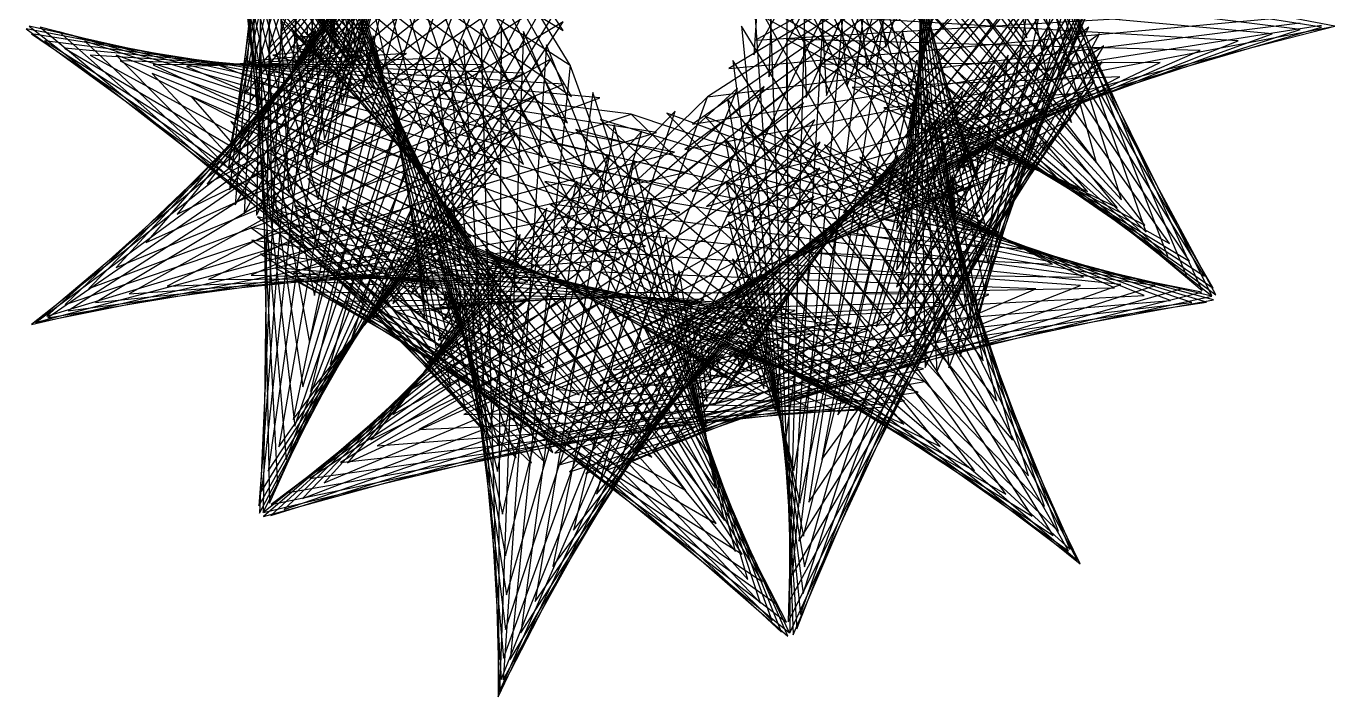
# Model space of a CAD drawing. Header units: metres. Extents: x -57 to 63, y 149 to 271.
# Drawn here: x -57.2 to 62.6, y 148.6 to 210 of the extents above; entities that cross this region are included whole.
import ezdxf

# ---------------------------------------------------------------- set-up
doc = ezdxf.new("R2010")
doc.units = ezdxf.units.M

msp = doc.modelspace()

# ---------------------------------------------------------------- linework, layer by layer
for points in [[(13.3305, 265.1818), (9.3731, 207.368)], [(12.9803, 265.7541), (10.7633, 205.3561)], [(12.6913, 265.5445), (12.3838, 204.0447)], [(12.5382, 264.538), (14.1706, 203.4757)], [(12.5886, 262.7597), (16.0499, 203.6514)], [(12.8966, 260.2732), (17.9439, 204.5339)], [(10.7633, 205.3561), (39.0148, 258.9421)], [(12.3838, 204.0447), (39.2799, 259.2554)], [(14.1706, 203.4757), (39.0334, 258.9272)], [(9.3731, 207.368), (38.196, 258.0472)], [(16.0499, 203.6514), (38.3432, 257.9299)], [(13.4985, 257.1768), (19.7768, 206.0467)], [(17.9439, 204.5339), (37.2972, 256.2703)], [(-7.6825, 201.146), (-35.8856, 254.6008)], [(-35.8856, 254.6008), (-33.2257, 194.6916)], [(-8.5735, 199.2613), (-35.5343, 254.5374)], [(-35.5343, 254.5374), (-34.7746, 193.3147)], [(-34.9597, 253.6969), (-36.151, 192.6968)], [(-7.3029, 203.5619), (-35.9528, 253.9332)], [(-35.9528, 253.9332), (-31.5808, 196.8049)], [(-9.9365, 197.9734), (-34.9597, 253.6969)], [(14.409, 253.5974), (21.4808, 208.0788)], [(19.7768, 206.0467), (35.9973, 253.9912)], [(-34.2335, 252.0728), (-37.285, 192.8197)], [(-7.4442, 206.4166), (-35.6912, 252.617)], [(-35.6912, 252.617), (-29.9171, 199.5931)], [(-11.7059, 197.3163), (-34.2335, 252.0728)], [(-8.0843, 209.5976), (-35.0761, 250.7663)], [(-35.0761, 250.7663), (-28.3063, 202.9576)], [(21.4808, 208.0788), (34.5523, 251.1695)], [(-33.4321, 249.699), (-38.1189, 193.6267)], [(-13.7952, 197.2896), (-33.4321, 249.699)], [(-33.2257, 194.6916), (-9.8147, 249.8623)], [(-31.5808, 196.8049), (-10.9656, 250.0112)], [(-29.9171, 199.5931), (-12.3671, 249.5248)], [(-34.7746, 193.3147), (-9.0116, 249.0524)], [(-34.1063, 248.5193), (-26.8091, 206.769)], [(-28.3063, 202.9576), (-13.9125, 248.4643)], [(-36.151, 192.6968), (-8.6365, 247.591)], [(-26.8091, 206.769), (-15.4921, 246.9231)], [(-32.631, 246.6481), (-38.6125, 195.0257)], [(-16.103, 197.8573), (-32.631, 246.6481)], [(-37.285, 192.8197), (-8.7472, 245.5215)], [(-31.8982, 243.0281), (-38.7469, 196.8951)], [(-38.1189, 193.6267), (-9.374, 242.9178)], [(-18.5199, 198.9489), (-31.8982, 243.0281)], [(27.2398, 241.291), (22.7282, 184.4093)], [(26.1384, 241.6563), (23.2932, 181.7915)], [(25.0634, 241.275), (24.0914, 179.879)], [(50.457, 185.7989), (25.0634, 241.275)], [(49.098, 186.947), (26.1384, 241.6563)], [(47.3461, 188.7381), (27.2398, 241.291)], [(-38.6125, 195.0257), (-10.5165, 239.8788)], [(28.2916, 240.2448), (22.439, 187.6431)], [(51.3393, 185.291), (24.0914, 240.121)], [(24.0914, 240.121), (25.0634, 178.725)], [(45.3005, 191.1392), (28.2916, 240.2448)], [(-31.2898, 238.9764), (-38.5268, 199.091)], [(-20.9362, 200.4623), (-31.2898, 238.9764)], [(29.2237, 238.6187), (22.4475, 191.3734)], [(43.0696, 194.0829), (29.2237, 238.6187)], [(-56.761, 237.3347), (-8.5735, 199.2613)], [(51.6834, 185.3863), (23.2932, 238.2085)], [(23.2932, 238.2085), (26.1384, 178.3437)], [(-56.3966, 237.146), (-9.9365, 197.9734)], [(-56.3863, 237.1674), (-7.6825, 201.146)], [(-55.342, 236.5468), (-11.7059, 197.3163)], [(-55.2603, 236.7164), (-7.3029, 203.5619)], [(-38.7469, 196.8951), (-12.1428, 236.5216)], [(29.9782, 236.5448), (22.7523, 195.457)], [(40.7635, 197.4693), (29.9782, 236.5448)], [(-53.6795, 235.5055), (-13.7952, 197.2896)], [(-53.4096, 236.0659), (-7.4442, 206.4166)], [(-50.8984, 235.3058), (-8.0843, 209.5976)], [(51.4543, 186.0169), (22.7282, 235.5907)], [(22.7282, 235.5907), (27.2398, 178.709)], [(-51.5195, 234.0161), (-16.103, 197.8573)], [(-30.8451, 234.6529), (-37.9817, 201.4553)], [(-23.2482, 202.2693), (-30.8451, 234.6529)], [(51.3393, 234.709), (3.0651, 196.6049)], [(51.6834, 234.6137), (3.0801, 198.6895)], [(50.457, 234.2011), (3.7343, 194.8531)], [(51.4543, 233.9831), (3.7863, 201.0308)], [(22.7282, 184.4093), (51.4543, 233.9831)], [(23.2932, 181.7915), (51.6834, 234.6137)], [(30.5129, 234.1781), (23.3273, 199.7353)], [(24.0914, 179.879), (51.3393, 234.709)], [(25.0634, 178.725), (50.457, 234.2011)], [(38.4869, 201.1717), (30.5129, 234.1781)], [(-38.5268, 199.091), (-14.1891, 232.9747)], [(49.098, 233.053), (5.0435, 193.4934)], [(50.6475, 232.9108), (5.1522, 203.5416)], [(22.439, 187.6431), (50.6475, 232.9108)], [(26.1384, 178.3437), (49.098, 233.053)], [(-48.9933, 232.1008), (-18.5199, 198.9489)], [(49.2903, 231.5102), (7.1091, 206.1298)], [(50.6475, 187.0892), (22.439, 232.3569)], [(22.439, 232.3569), (28.2916, 179.7552)], [(22.4475, 191.3734), (49.2903, 231.5102)], [(30.8052, 231.6887), (24.1224, 204.0436)], [(36.3329, 205.0425), (30.8052, 231.6887)], [(-30.5838, 230.2308), (-37.1649, 203.825)], [(-25.3652, 204.2218), (-30.5838, 230.2308)], [(47.3461, 231.2619), (6.9143, 192.5628)], [(27.2398, 178.709), (47.3461, 231.2619)], [(-46.2453, 229.8095), (-20.9362, 200.4623)], [(-37.9817, 201.4553), (-16.5635, 229.3695)], [(47.4417, 229.9065), (9.5537, 208.7055)], [(22.7523, 195.457), (47.4417, 229.9065)], [(30.8531, 229.2522), (25.0659, 208.2198)], [(34.3772, 208.9213), (30.8531, 229.2522)], [(45.3005, 228.8608), (9.2398, 192.073)], [(9.2398, 227.927), (45.3005, 191.1392)], [(11.891, 227.9922), (43.0696, 194.0829)], [(49.2903, 188.4898), (22.4475, 228.6266)], [(22.4475, 228.6266), (29.2237, 181.3813)], [(23.3273, 199.7353), (45.1898, 228.2295)], [(28.2916, 179.7552), (45.3005, 228.8608)], [(-43.4244, 227.2185), (-23.2482, 202.2693)], [(-8.7472, 174.4785), (-37.285, 227.1803)], [(-37.285, 227.1803), (-34.2335, 167.9272)], [(-8.6365, 172.409), (-36.151, 227.3032)], [(-36.151, 227.3032), (-34.9597, 166.3031)], [(-34.7746, 226.6853), (-35.5343, 165.4626)], [(-9.0116, 170.9476), (-34.7746, 226.6853)], [(5.0435, 226.5066), (49.098, 186.947)], [(6.9143, 227.4372), (47.3461, 188.7381)], [(14.7246, 227.677), (40.7635, 197.4693)], [(17.5917, 227.0522), (38.4869, 201.1717)], [(24.1224, 204.0436), (42.6481, 226.6051)], [(-9.374, 177.0822), (-38.1189, 226.3733)], [(-38.1189, 226.3733), (-33.4321, 170.301)], [(-37.1649, 203.825), (-19.1491, 225.8329)], [(-30.5048, 225.8876), (-36.1509, 206.041)], [(-33.2257, 225.3084), (-35.8856, 165.3992)], [(-9.8147, 170.1377), (-33.2257, 225.3084)], [(-27.2139, 206.1602), (-30.5048, 225.8876)], [(43.0696, 225.9171), (11.891, 192.0078)], [(20.3462, 226.2115), (36.3329, 205.0425)], [(29.2237, 181.3813), (43.0696, 225.9171)], [(-40.6758, 224.4264), (-25.3652, 204.2218)], [(-10.5165, 180.1212), (-38.6125, 224.9743)], [(-38.6125, 224.9743), (-32.631, 173.3519)], [(3.7343, 225.1469), (50.457, 185.7989)], [(47.4417, 190.0935), (22.7523, 224.543)], [(22.7523, 224.543), (29.9782, 183.4552)], [(22.8529, 225.2672), (34.3772, 208.9213)], [(25.0659, 208.2198), (39.9492, 225.1483)], [(-12.1428, 183.4784), (-38.7469, 223.1049)], [(-38.7469, 223.1049), (-31.8982, 176.9719)], [(-31.5808, 223.1951), (-35.9528, 166.0668)], [(-10.9656, 169.9888), (-31.5808, 223.1951)], [(3.0651, 223.3951), (51.3393, 185.291)], [(-9.9365, 222.0266), (-56.3966, 182.854)], [(-11.7059, 222.6837), (-55.342, 183.4532)], [(-13.7952, 222.7104), (-53.6795, 184.4945)], [(-16.103, 222.1427), (-51.5195, 185.9839)], [(-36.1509, 206.041), (-21.8112, 222.4796)], [(-30.5858, 221.7952), (-35.0315, 207.9574)], [(-34.9597, 166.3031), (-9.9365, 222.0266)], [(-34.2335, 167.9272), (-11.7059, 222.6837)], [(-33.4321, 170.301), (-13.7952, 222.7104)], [(-32.631, 173.3519), (-16.103, 222.1427)], [(-28.7432, 207.922), (-30.5858, 221.7952)], [(40.7635, 222.5307), (14.7246, 192.323)], [(29.9782, 183.4552), (40.7635, 222.5307)], [(-8.5735, 220.7387), (-56.761, 182.6653)], [(-18.5199, 221.0511), (-48.9933, 187.8992)], [(-14.1891, 187.0253), (-38.5268, 220.909)], [(-38.5268, 220.909), (-31.2898, 181.0236)], [(-38.1323, 221.5495), (-27.2139, 206.1602)], [(-35.5343, 165.4626), (-8.5735, 220.7387)], [(-31.8982, 176.9719), (-18.5199, 221.0511)], [(62.5898, 209.9881), (3.0801, 221.3105)], [(3.0801, 221.3105), (51.6834, 185.3863)], [(-20.9362, 219.5377), (-46.2453, 190.1905)], [(-29.9171, 220.4069), (-35.6912, 167.383)], [(-35.0315, 207.9574), (-24.4037, 219.4062)], [(-31.2898, 181.0236), (-20.9362, 219.5377)], [(-12.3671, 170.4752), (-29.9171, 220.4069)], [(45.1898, 191.7705), (23.3273, 220.2647)], [(23.3273, 220.2647), (30.5129, 185.8219)], [(-7.6825, 218.854), (-56.3863, 182.8326)], [(-16.5635, 190.6305), (-37.9817, 218.5447)], [(-37.9817, 218.5447), (-30.8451, 185.3471)], [(-35.9076, 218.715), (-28.7432, 207.922)], [(-35.8856, 165.3992), (-7.6825, 218.854)], [(-30.7854, 218.1109), (-33.9102, 209.4487)], [(-29.9257, 209.3509), (-30.7854, 218.1109)], [(61.3797, 209.9059), (3.7863, 218.9692)], [(3.7863, 218.9692), (51.4543, 186.0169)], [(38.4869, 218.8283), (17.5917, 192.9478)], [(30.5129, 185.8219), (38.4869, 218.8283)], [(-23.2482, 217.7307), (-43.4244, 192.7815)], [(-28.3063, 217.0424), (-35.0761, 169.2337)], [(-30.8451, 185.3471), (-23.2482, 217.7307)], [(-13.9125, 171.5357), (-28.3063, 217.0424)], [(-7.3029, 216.4381), (-55.2603, 183.2836)], [(-25.3652, 215.7782), (-40.6758, 195.5736)], [(-19.1491, 194.1671), (-37.1649, 216.175)], [(-37.1649, 216.175), (-30.5838, 189.7692)], [(-35.9528, 166.0668), (-7.3029, 216.4381)], [(-34.0902, 216.0536), (-29.9257, 209.3509)], [(-33.9102, 209.4487), (-26.778, 216.6862)], [(-30.5838, 189.7692), (-25.3652, 215.7782)], [(59.43, 209.689), (5.1522, 216.4584)], [(5.1522, 216.4584), (50.6475, 187.0892)], [(39.2799, 160.7446), (12.3838, 215.9553)], [(12.3838, 215.9553), (12.6913, 154.4555)], [(14.1706, 216.5243), (12.5382, 155.462)], [(16.0499, 216.3486), (12.5886, 157.2403)], [(39.0334, 161.0728), (14.1706, 216.5243)], [(38.3432, 162.0701), (16.0499, 216.3486)], [(42.6481, 193.3949), (24.1224, 215.9564)], [(24.1224, 215.9564), (30.8052, 188.3113)], [(39.0148, 161.0579), (10.7633, 214.6439)], [(10.7633, 214.6439), (12.9803, 154.2459)], [(17.9439, 215.4661), (12.8966, 159.7268)], [(37.2972, 163.7297), (17.9439, 215.4661)], [(36.3329, 214.9575), (20.3462, 193.7885)], [(30.8052, 188.3113), (36.3329, 214.9575)], [(-7.4442, 213.5834), (-53.4096, 183.9341)], [(-27.2139, 213.8398), (-38.1323, 198.4505)], [(-21.8112, 197.5204), (-36.1509, 213.959)], [(-36.1509, 213.959), (-30.5048, 194.1124)], [(-35.6912, 167.383), (-7.4442, 213.5834)], [(-30.5048, 194.1124), (-27.2139, 213.8398)], [(56.8377, 209.2843), (7.1091, 213.8702)], [(7.1091, 213.8702), (49.2903, 188.4898)], [(19.7768, 213.9533), (13.4985, 162.8232)], [(35.9973, 166.0088), (19.7768, 213.9533)], [(-26.8091, 213.231), (-34.1063, 171.4807)], [(-15.4921, 173.0769), (-26.8091, 213.231)], [(38.196, 161.9528), (9.3731, 212.632)], [(9.3731, 212.632), (13.3305, 154.8182)], [(-28.7432, 212.078), (-35.9076, 201.285)], [(-24.4037, 200.5938), (-35.0315, 212.0426)], [(-35.0315, 212.0426), (-30.5858, 198.2048)], [(-30.5858, 198.2048), (-28.7432, 212.078)], [(9.5537, 208.7055), (53.7306, 211.3453)], [(53.7306, 208.6547), (9.5537, 211.2945)], [(9.5537, 211.2945), (47.4417, 190.0935)], [(21.4808, 211.9212), (14.409, 166.4026)], [(34.5523, 168.8305), (21.4808, 211.9212)], [(34.3772, 211.0787), (22.8529, 194.7328)], [(39.9492, 194.8517), (25.0659, 211.7802)], [(25.0659, 211.7802), (30.8531, 190.7478)], [(30.8531, 190.7478), (34.3772, 211.0787)], [(2.1324, 198.4732), (-57.2446, 209.7516)], [(-57.2446, 209.7516), (-8.7472, 174.4785)], [(3.0503, 196.6015), (-56.976, 209.9868)], [(-56.976, 209.9868), (-8.6365, 172.409)], [(3.2075, 194.7329), (-55.9606, 209.912)], [(-55.9606, 209.912), (-9.0116, 170.9476)], [(-8.0843, 210.4024), (-50.8984, 184.6942)], [(-35.0761, 169.2337), (-8.0843, 210.4024)], [(-29.9257, 210.6491), (-34.0902, 203.9464)], [(-26.778, 203.3138), (-33.9102, 210.5513)], [(-33.9102, 210.5513), (-30.7854, 201.8891)], [(-31.5183, 209.6931), (-31.4927, 209.862)], [(-31.4927, 209.862), (-31.5, 210)], [(-30.7854, 201.8891), (-29.9257, 210.6491)], [(12.3666, 155.4228), (-15.5981, 209.7298)], [(-15.5981, 209.7298), (-13.9392, 148.9821)], [(-13.7413, 209.9924), (-14.0188, 148.5795)], [(12.6654, 154.4496), (-13.7413, 209.9924)], [(38.5703, 209.9448), (-8.825, 170.905)], [(40.0785, 209.9043), (-8.5289, 172.3844)], [(3.0801, 198.6895), (62.5898, 210.0119)], [(3.7343, 194.8531), (62.5898, 209.9881)], [(3.7863, 201.0308), (61.3797, 210.0941)], [(5.0435, 193.4934), (61.3797, 209.9059)], [(5.1522, 203.5416), (59.43, 210.311)], [(7.1091, 206.1298), (56.8377, 210.7157)], [(36.8108, 163.3418), (8.2618, 209.9986)], [(8.2618, 209.9986), (13.6658, 156.1176)], [(12.5382, 155.462), (40.0785, 209.9043)], [(12.6913, 154.4555), (38.5703, 209.9448)], [(0.4803, 200.2762), (-56.7646, 209.2828)], [(-56.7646, 209.2828), (-9.374, 177.0822)], [(-1.8398, 201.9457), (-55.5724, 208.6668)], [(-55.5724, 208.6668), (-10.5165, 180.1212)], [(2.618, 192.9398), (-54.2381, 209.4672)], [(-54.2381, 209.4672), (-9.8147, 170.1377)], [(-52.5, 209.3571)], [(1.3362, 191.2897), (-51.8825, 208.6136)], [(-51.8825, 208.6136), (-10.9656, 169.9888)], [(-29.8354, 208.5201), (-32.9339, 208.1162)], [(-28.791, 205.6336), (-32.8961, 209.5834)], [(-32.8961, 209.5834), (-31.0464, 205.0315)], [(-25.4709, 209.1269), (-32.8051, 173.9687)], [(-30.7587, 209.6939), (-32.7396, 206.3079)], [(-32.7396, 206.3079), (-29.8354, 208.5201)], [(-30.3141, 207.5341), (-32.0964, 209.2049)], [(-32.0964, 209.2049), (-31.2995, 207.5286)], [(-31.2632, 209.3298), (-31.8836, 208.2552)], [(-31.8836, 208.2552), (-31.0265, 209.0678)], [(-31.0265, 209.0678), (-31.8636, 209.0225)], [(-31.8636, 209.0225), (-31.2406, 209.0241)], [(-31.2406, 209.0241), (-31.6095, 209.4475)], [(-31.6095, 209.4475), (-31.4695, 209.313)], [(-31.4807, 209.6438), (-31.5183, 209.6931)], [(-31.4695, 209.313), (-31.4807, 209.6438)], [(-31.2995, 207.5286), (-31.2632, 209.3298)], [(-31.0464, 205.0315), (-30.7587, 209.6939)], [(-17.0007, 174.9772), (-25.4709, 209.1269)], [(11.5496, 157.0032), (-17.215, 208.7561)], [(-17.215, 208.7561), (-13.75, 150.1802)], [(-11.7123, 209.5139), (-13.9159, 148.9768)], [(12.496, 154.1354), (-11.7123, 209.5139)], [(36.5774, 209.3764), (-8.4529, 169.8268)], [(41.0469, 209.3016), (-7.5312, 174.2009)], [(6.9143, 192.5628), (59.43, 209.689)], [(9.2398, 192.073), (56.8377, 209.2843)], [(11.891, 192.0078), (53.7306, 208.6547)], [(50.2606, 207.7827), (12.3538, 208.8133)], [(12.3538, 208.8133), (45.1898, 191.7705)], [(12.5886, 157.2403), (41.0469, 209.3016)], [(12.9803, 154.2459), (36.5774, 209.3764)], [(23.0011, 209.5093), (15.6187, 170.317)], [(33.0705, 172.0872), (23.0011, 209.5093)], [(-4.7259, 203.4286), (-53.7419, 207.9937)], [(-53.7419, 207.9937), (-12.1428, 183.4784)], [(-8.0459, 204.6885), (-51.3806, 207.351)], [(-51.3806, 207.351), (-14.1891, 187.0253)], [(-0.5465, 189.8394), (-48.9977, 207.3378)], [(-48.9977, 207.3378), (-12.3671, 170.4752)], [(-22.4163, 207.4949), (-39.606, 206.4176)], [(-38.1323, 198.4505), (-22.4163, 207.4949)], [(-25.4438, 207.8218), (-36.9172, 206.7677)], [(-35.9076, 201.285), (-25.4438, 207.8218)], [(-27.9514, 208.1345), (-34.6506, 207.3466)], [(-34.6506, 207.3466), (-28.791, 205.6336)], [(-34.0902, 203.9464), (-27.9514, 208.1345)], [(-32.9339, 208.1162), (-30.3141, 207.5341)], [(-9.5868, 208.3045), (-13.5665, 150.1383)], [(11.9321, 154.4991), (-9.5868, 208.3045)], [(34.1784, 208.186), (-7.4806, 169.1934)], [(41.4481, 208.2127), (-5.8369, 176.2748)], [(12.8966, 159.7268), (41.4481, 208.2127)], [(13.3305, 154.8182), (34.1784, 208.186)], [(14.7246, 192.323), (50.2606, 207.7827)], [(32.6746, 207.3565), (24.9951, 195.6565)], [(37.2381, 196.0433), (26.0682, 207.8863)], [(26.0682, 207.8863), (30.676, 192.9601)], [(30.676, 192.9601), (32.6746, 207.3565)], [(-52.4281, 207.2524)], [(-11.6453, 205.709), (-48.6241, 206.8171)], [(-48.6241, 206.8171), (-16.5635, 190.6305)], [(-9.1693, 207.0211), (-47.8259, 185.4751)], [(-15.3551, 206.4953), (-45.6293, 206.4563)], [(-45.6293, 206.4563), (-19.1491, 194.1671)], [(-43.4244, 192.7815), (-15.3551, 206.4953)], [(-19.0017, 207.0746), (-42.5656, 206.3148)], [(-42.5656, 206.3148), (-21.8112, 197.5204)], [(-40.6758, 195.5736), (-19.0017, 207.0746)], [(-39.606, 206.4176), (-24.4037, 200.5938)], [(-36.9172, 206.7677), (-26.778, 203.3138)], [(-34.1063, 171.4807), (-9.1693, 207.0211)], [(10.1933, 159.1098), (-18.5386, 207.1392)], [(-18.5386, 207.1392), (-13.5277, 152.1292)], [(-7.443, 206.4141), (-12.9212, 151.9908)], [(11.0663, 155.5242), (-7.443, 206.4141)], [(31.4698, 206.3958), (-6.0068, 169.0235)], [(41.2858, 206.7381), (-3.4888, 178.5172)], [(34.8781, 165.1163), (7.4583, 206.8549)], [(7.4583, 206.8549), (13.9147, 158.0519)], [(13.4985, 162.8232), (41.2858, 206.7381)], [(13.6658, 156.1176), (31.4698, 206.3958)], [(46.5949, 206.6722), (15.3551, 206.4953)], [(15.3551, 206.4953), (42.6481, 193.3949)], [(24.3002, 206.8781), (17.094, 174.4053)], [(17.5917, 192.9478), (46.5949, 206.6722)], [(31.6532, 175.6455), (24.3002, 206.8781)], [(52.4281, 207.2524)], [(-46.2453, 190.1905), (-11.6453, 205.709)], [(-2.9069, 188.6303), (-45.7106, 205.6536)], [(-45.7106, 205.6536), (-13.9125, 171.5357)], [(8.3076, 161.6384), (-19.5335, 204.981)], [(-19.5335, 204.981), (-13.3454, 154.7466)], [(40.5957, 204.9955), (-0.567, 180.8363)], [(14.409, 166.4026), (40.5957, 204.9955)], [(42.907, 205.3492), (18.3893, 204.3911)], [(20.3462, 193.7885), (42.907, 205.3492)], [(-52.2124, 204.5123)], [(-48.9933, 187.8992), (-8.0459, 204.6885)], [(12.3772, 204.031), (-35.5136, 165.4461)], [(10.3415, 204.4803), (-35.4972, 165.0895)], [(7.9018, 204.3128), (-34.8314, 165.1725)], [(-24.3179, 204.9003), (-31.2199, 176.5351)], [(-18.3441, 177.0933), (-24.3179, 204.9003)], [(-14.0188, 148.5795), (12.3772, 204.031)], [(-13.9392, 148.9821), (10.3415, 204.4803)], [(-13.75, 150.1802), (7.9018, 204.3128)], [(-5.3551, 203.9303), (-11.9498, 154.4281)], [(10.0028, 157.1591), (-5.3551, 203.9303)], [(28.5587, 204.0633), (-4.1543, 169.3085)], [(13.9147, 158.0519), (28.5587, 204.0633)], [(18.3893, 204.3911), (39.9492, 194.8517)], [(25.3603, 204.2004), (18.7773, 178.5029)], [(39.3672, 203.8608), (21.2833, 202.531)], [(22.8529, 194.7328), (39.3672, 203.8608)], [(30.3882, 179.3537), (25.3603, 204.2004)], [(31.2559, 203.9504), (26.6805, 196.4309)], [(34.6636, 196.8944), (27.0271, 204.4055)], [(27.0271, 204.4055), (30.3128, 194.7902)], [(30.3128, 194.7902), (31.2559, 203.9504)], [(52.2124, 204.5123)], [(-51.5195, 185.9839), (-4.7259, 203.4286)], [(-10.6156, 203.5707), (-44.3211, 186.195)], [(-5.5966, 187.6848), (-42.1636, 203.6031)], [(-42.1636, 203.6031), (-15.4921, 173.0769)], [(13.9361, 202.9888), (-34.8221, 166.1933)], [(5.15, 203.5398), (-33.6065, 165.7205)], [(-32.8051, 173.9687), (-10.6156, 203.5707)], [(-13.9159, 148.9768), (13.9361, 202.9888)], [(-13.5277, 152.1292), (5.15, 203.5398)], [(39.4447, 203.1125), (2.8156, 183.1441)], [(32.4487, 167.153), (6.9687, 203.3377)], [(6.9687, 203.3377), (14.0158, 160.4971)], [(15.6187, 170.317), (39.4447, 203.1125)], [(21.2833, 202.531), (37.2381, 196.0433)], [(-53.6795, 184.4945), (-1.8398, 201.9457)], [(-51.8536, 201.7872)], [(14.9705, 201.4099), (-33.4003, 167.2627)], [(2.1912, 202.2079), (-31.939, 166.732)], [(5.9342, 164.4683), (-20.1871, 202.4108)], [(-20.1871, 202.4108), (-13.2677, 157.9159)], [(-13.5665, 150.1383), (14.9705, 201.4099)], [(-13.3454, 154.7466), (2.1912, 202.2079)], [(50.8319, 184.7246), (-4.6517, 201.4476)], [(-4.6517, 201.4476), (38.3432, 162.0701)], [(49.4906, 184.6869), (-1.837, 201.9451)], [(-1.837, 201.9451), (37.2972, 163.7297)], [(47.5493, 184.8747), (1.4066, 202.0289)], [(1.4066, 202.0289), (35.9973, 166.0088)], [(45.143, 185.3201), (4.9446, 201.7235)], [(4.9446, 201.7235), (34.5523, 168.8305)], [(26.1849, 201.6519), (20.5905, 182.4503)], [(36.1329, 202.2722), (23.8691, 200.9229)], [(24.9951, 195.6565), (36.1329, 202.2722)], [(29.3449, 183.0493), (26.1849, 201.6519)], [(32.3704, 197.3563), (27.8343, 201.4421)], [(27.8343, 201.4421), (29.8191, 196.1023)], [(51.8536, 201.7872)], [(-55.342, 183.4532), (0.4803, 200.2762)], [(-12.3138, 200.18), (-40.5366, 186.785)], [(-8.4509, 187.0038), (-38.506, 201.2552)], [(-38.506, 201.2552), (-17.0007, 174.9772)], [(-31.2199, 176.5351), (-12.3138, 200.18)], [(-0.8639, 200.3978), (-29.9642, 168.1774)], [(-23.356, 200.7282), (-29.4204, 179.0186)], [(-19.4445, 179.2677), (-23.356, 200.7282)], [(-13.2677, 157.9159), (-0.8639, 200.3978)], [(-3.3879, 200.9739), (-10.6446, 157.3172)], [(51.4678, 184.9387), (-6.9225, 200.5399)], [(-6.9225, 200.5399), (39.0334, 161.0728)], [(8.8507, 159.3182), (-3.3879, 200.9739)], [(25.5561, 201.279), (-2.0625, 170.0117)], [(37.9277, 201.2188), (6.519, 185.362)], [(42.4278, 186.0351), (8.6303, 201.0812)], [(8.6303, 201.0812), (33.0705, 172.0872)], [(39.573, 187.0095), (12.3138, 200.18)], [(12.3138, 200.18), (31.6532, 175.6455)], [(14.0158, 160.4971), (25.5561, 201.279)], [(17.094, 174.4053), (37.9277, 201.2188)], [(23.8691, 200.9229), (34.6636, 196.8944)], [(33.3408, 200.6629), (25.9927, 199.5531)], [(26.6805, 196.4309), (33.3408, 200.6629)], [(30.1276, 201.006), (27.8455, 196.9301)], [(29.8191, 196.1023), (30.1276, 201.006)], [(-51.3527, 199.0846)], [(15.4614, 199.379), (-31.2643, 168.5722)], [(3.1458, 167.4701), (-20.5103, 199.5781)], [(-20.5103, 199.5781), (-13.3457, 161.493)], [(-12.9212, 151.9908), (15.4614, 199.379)], [(51.3278, 185.2671), (-8.5616, 199.2519)], [(-8.5616, 199.2519), (39.2799, 160.7446)], [(29.6034, 169.3222), (6.7747, 199.6015)], [(6.7747, 199.6015), (13.923, 163.3033)], [(36.1637, 199.4383), (10.3831, 187.4266)], [(36.7513, 188.2112), (15.8507, 199.1198)], [(15.8507, 199.1198), (30.3882, 179.3537)], [(18.7773, 178.5029), (36.1637, 199.4383)], [(26.7983, 199.4011), (22.4391, 186.1022)], [(25.9927, 199.5531), (32.3704, 197.3563)], [(28.5703, 186.5684), (26.7983, 199.4011)], [(31.0993, 199.1212), (27.5229, 198.3882)], [(27.8455, 196.9301), (31.0993, 199.1212)], [(30.4897, 197.4078), (28.382, 199.0689)], [(28.382, 199.0689), (29.2628, 196.7902)], [(51.3527, 199.0846)], [(-56.3966, 182.854), (2.1324, 198.4732)], [(-11.2974, 186.5661), (-34.8858, 198.7023)], [(-34.8858, 198.7023), (-18.3441, 177.0933)], [(-3.9059, 198.2199), (-27.8281, 169.9996)], [(-13.3457, 161.493), (-3.9059, 198.2199)], [(22.5696, 198.1619), (0.1213, 171.0692)], [(13.923, 163.3033), (22.5696, 198.1619)], [(34.2886, 197.8816), (14.2365, 189.2928)], [(34.1294, 189.588), (19.1094, 198.0169)], [(19.1094, 198.0169), (29.3449, 183.0493)], [(20.5905, 182.4503), (34.2886, 197.8816)], [(27.5229, 198.3882), (30.4897, 197.4078)], [(29.4832, 197.7382), (28.3583, 197.378)], [(29.2721, 198.6463), (28.4579, 197.0392)], [(28.4579, 197.0392), (29.4832, 197.7382)], [(29.2628, 196.7902), (29.2721, 198.6463)], [(-56.761, 182.6653), (3.0503, 196.6015)], [(-14.1346, 196.9678), (-36.64, 187.1931)], [(-29.4204, 179.0186), (-14.1346, 196.9678)], [(15.4215, 197.0028), (-28.4682, 170.0322)], [(-22.5695, 196.7851), (-27.4947, 181.2684)], [(-20.2448, 181.3377), (-22.5695, 196.7851)], [(0.0428, 170.5135), (-20.5391, 196.6438)], [(-20.5391, 196.6438), (-13.6127, 165.3139)], [(-11.9498, 154.4281), (15.4215, 197.0028)], [(50.3806, 185.6403), (-9.514, 197.6365)], [(-9.514, 197.6365), (39.0148, 161.0579)], [(-1.5921, 197.6918), (-9.0223, 160.5062)], [(7.7168, 161.8868), (-1.5921, 197.6918)], [(32.4485, 196.6407), (17.9058, 190.9369)], [(31.8588, 191.0701), (21.979, 196.9979)], [(21.979, 196.9979), (28.5703, 186.5684)], [(22.4391, 186.1022), (32.4485, 196.6407)], [(27.2437, 197.6006), (24.2175, 189.335)], [(28.0877, 189.7547), (27.2437, 197.6006)], [(28.3583, 197.378), (29.1322, 197.0556)], [(28.5302, 196.6012), (28.4338, 196.4602)], [(28.6511, 196.9649), (28.5176, 196.6619)], [(28.5176, 196.6619), (28.5302, 196.6012)], [(29.1322, 197.0556), (28.5702, 197.3245)], [(28.5702, 197.3245), (28.7189, 196.7829)], [(28.7189, 196.7829), (28.6511, 196.9649)], [(-50.7111, 196.412)], [(-13.9655, 186.3292), (-31.4408, 196.0562)], [(-31.4408, 196.0562), (-19.4445, 179.2677)], [(-6.8337, 195.8097), (-25.6788, 172.1162)], [(-13.6127, 165.3139), (-6.8337, 195.8097)], [(48.6357, 185.9869), (-9.7609, 195.7652)], [(-9.7609, 195.7652), (38.196, 161.9528)], [(26.4496, 171.4958), (6.8337, 195.8097)], [(6.8337, 195.8097), (13.6083, 166.3033)], [(30.7913, 195.7836), (21.2251, 192.3575)], [(29.4576, 195.3516), (24.0453, 193.574)], [(24.2175, 189.335), (30.7913, 195.7836)], [(30.0678, 192.5751), (24.3739, 196.1916)], [(24.3739, 196.1916), (28.0877, 189.7547)], [(27.5799, 196.3785), (25.816, 192.053)], [(25.816, 192.053), (29.4576, 195.3516)], [(28.855, 194.0133), (26.2387, 195.7216)], [(26.2387, 195.7216), (27.8955, 192.4684)], [(28.5729, 195.3576), (26.2421, 194.6255)], [(27.8764, 195.8316), (27.1276, 194.193)], [(27.1276, 194.193), (28.5729, 195.3576)], [(28.284, 195.2942), (27.5494, 195.6983)], [(27.5494, 195.6983), (27.9691, 194.5942)], [(27.8955, 192.4684), (27.5799, 196.3785)], [(28.2395, 195.7873), (27.7234, 195.566)], [(27.7234, 195.566), (28.284, 195.2942)], [(27.9691, 194.5942), (27.8764, 195.8316)], [(28.2086, 196.0201), (28.0549, 195.7269)], [(28.0549, 195.7269), (28.2395, 195.7873)], [(28.2639, 196.0482), (28.2086, 196.0201)], [(28.314, 196.2115), (28.2639, 196.0482)], [(28.3805, 196.3327), (28.314, 196.2115)], [(28.4338, 196.4602), (28.3805, 196.3327)], [(50.7111, 196.412)], [(-56.3863, 182.8326), (3.2075, 194.7329)], [(14.8951, 194.4035), (-25.102, 171.5521)], [(-10.6446, 157.3172), (14.8951, 194.4035)], [(0, 194.25), (-7.1239, 163.8328)], [(6.6986, 164.7262), (0, 194.25)], [(19.697, 194.8541), (2.2498, 172.3928)], [(13.6083, 166.3033), (19.697, 194.8541)], [(26.2421, 194.6255), (28.855, 194.0133)], [(-55.2603, 183.2836), (2.618, 192.9398)], [(-49.9305, 193.7766)], [(24.9138, 178.6057), (-34.7267, 193.2152)], [(-34.7267, 193.2152), (12.6654, 154.4496)], [(-15.9349, 194.0362), (-32.8049, 187.388)], [(25.0462, 177.4728), (-32.6845, 193.5678)], [(-32.6845, 193.5678), (12.496, 154.1354)], [(24.4451, 176.4802), (-30.0066, 193.5361)], [(-30.0066, 193.5361), (11.9321, 154.4991)], [(-16.2964, 186.232), (-28.2918, 193.4413)], [(-28.2918, 193.4413), (-20.2448, 181.3377)], [(-27.4947, 181.2684), (-15.9349, 194.0362)], [(23.191, 175.6877), (-26.7895, 193.0985)], [(-26.7895, 193.0985), (11.0663, 155.5242)], [(-21.9232, 193.2329), (-25.5446, 183.1523)], [(-9.5602, 193.3199), (-23.658, 174.4232)], [(-20.7116, 183.1442), (-21.9232, 193.2329)], [(-3.2516, 173.4749), (-20.3325, 193.7713)], [(-20.3325, 193.7713), (-14.0819, 169.2037)], [(-14.0819, 169.2037), (-9.5602, 193.3199)], [(46.143, 186.2399), (-9.322, 193.7223)], [(-9.322, 193.7223), (36.8108, 163.3418)], [(24.0453, 193.574), (30.0678, 192.5751)], [(49.9305, 193.7766)], [(24.005, 179.8101), (-36.068, 192.5244)], [(-36.068, 192.5244), (12.3666, 155.4228)], [(21.3983, 175.1407), (-23.1546, 192.2601)], [(-23.1546, 192.2601), (10.0028, 157.1591)], [(23.1159, 173.5542), (7.0803, 192.1256)], [(7.0803, 192.1256), (13.0645, 169.3217)], [(21.2251, 192.3575), (31.8588, 191.0701)], [(-53.4096, 183.9341), (1.3362, 191.2897)], [(-49.013, 191.1857)], [(22.318, 181.0138), (-36.6789, 191.5611)], [(-36.6789, 191.5611), (11.5496, 157.0032)], [(-17.5669, 191.4654), (-29.2017, 187.36)], [(-25.5446, 183.1523), (-17.5669, 191.4654)], [(-18.1508, 186.1985), (-25.5358, 190.9881)], [(-25.5358, 190.9881), (-20.7116, 183.1442)], [(-12.0177, 190.9123), (-21.8931, 176.8012)], [(13.9573, 191.7111), (-21.2873, 173.0468)], [(-6.598, 176.2447), (-19.9697, 191.1174)], [(-19.9697, 191.1174), (-14.7453, 172.986)], [(19.2085, 174.8666), (-19.2413, 191.0543)], [(-19.2413, 191.0543), (8.8507, 159.3182)], [(-14.7453, 172.986), (-12.0177, 190.9123)], [(-9.0223, 160.5062), (13.9573, 191.7111)], [(42.9903, 186.3421), (-8.255, 191.5988)], [(-8.255, 191.5988), (34.8781, 165.1163)], [(1.3762, 190.8237), (-5.0135, 167.1338)], [(5.8789, 167.6816), (1.3762, 190.8237)], [(17.0201, 191.5126), (4.1846, 173.8745)], [(13.0645, 169.3217), (17.0201, 191.5126)], [(17.9058, 190.9369), (34.1294, 189.588)], [(49.013, 191.1857)], [(-50.8984, 184.6942), (-0.5465, 189.8394)], [(19.8916, 182.1472), (-36.5679, 190.406)], [(-36.5679, 190.406), (10.1933, 159.1098)], [(-21.3647, 190.2127), (-23.6788, 184.5634)], [(-20.8361, 184.5406), (-21.3647, 190.2127)], [(16.7822, 174.8719), (-15.1982, 189.5417)], [(-15.1982, 189.5417), (7.7168, 161.8868)], [(39.298, 186.251), (-6.653, 189.4853)], [(-6.653, 189.4853), (32.4487, 167.153)], [(-47.9611, 188.6463)], [(-47.8259, 185.4751), (-2.9069, 188.6303)], [(16.8032, 183.1487), (-35.7819, 189.1479)], [(-35.7819, 189.1479), (8.3076, 161.6384)], [(-18.8859, 189.3099), (-25.9878, 187.1216)], [(-23.6788, 184.5634), (-18.8859, 189.3099)], [(-19.4171, 186.1427), (-23.2416, 188.8248)], [(-23.2416, 188.8248), (-20.8361, 184.5406)], [(-14.1609, 188.7492), (-20.4904, 179.1217)], [(-9.848, 178.7329), (-19.5458, 188.8233)], [(-19.5458, 188.8233), (-15.5744, 176.4926)], [(12.7101, 189.0549), (-17.1711, 174.4425)], [(-15.5744, 176.4926), (-14.1609, 188.7492)], [(-7.1239, 163.8328), (12.7101, 189.0549)], [(14.6007, 188.3012), (5.8038, 175.3923)], [(19.7452, 175.3938), (7.4304, 188.7032)], [(7.4304, 188.7032), (12.3057, 172.1842)], [(12.3057, 172.1842), (14.6007, 188.3012)], [(14.2365, 189.2928), (36.7513, 188.2112)], [(47.9611, 188.6463)], [(-44.3211, 186.195), (-5.5966, 187.6848)], [(-40.5366, 186.785), (-8.4509, 187.0038)], [(-36.64, 187.1931), (-11.2974, 186.5661)], [(13.1645, 183.9705), (-34.4041, 187.8772)], [(-34.4041, 187.8772), (5.9342, 164.4683)], [(-32.8049, 187.388), (-13.9655, 186.3292)], [(-29.2017, 187.36), (-16.2964, 186.232)], [(-25.9878, 187.1216), (-18.1508, 186.1985)], [(-19.7591, 187.5964), (-23.2994, 186.7051)], [(-20.8285, 187.837), (-22.0067, 185.4258)], [(-22.0067, 185.4258), (-19.7591, 187.5964)], [(-20.0162, 185.9753), (-21.4471, 187.07)], [(-21.4471, 187.07), (-20.6334, 185.4018)], [(-20.6334, 185.4018), (-20.8285, 187.837)], [(-15.9689, 186.9836), (-19.5298, 181.2547)], [(-12.853, 180.8739), (-19.1659, 187.0079)], [(-19.1659, 187.0079), (-16.522, 179.5728)], [(-16.522, 179.5728), (-15.9689, 186.9836)], [(14.2902, 175.141), (-11.1748, 187.8078)], [(-11.1748, 187.8078), (6.6986, 164.7262)], [(35.2126, 185.9426), (-4.6398, 187.4664)], [(-4.6398, 187.4664), (29.6034, 169.3222)], [(2.5458, 187.5883), (-2.7747, 170.2537)], [(5.3206, 170.5899), (2.5458, 187.5883)], [(10.3831, 187.4266), (39.573, 187.0095)], [(-46.7778, 186.1655)], [(9.1156, 184.582), (-32.5501, 186.6802)], [(-32.5501, 186.6802), (3.1458, 167.4701)], [(-23.2994, 186.7051), (-19.4171, 186.1427)], [(-20.0735, 186.3237), (-21.2433, 186.1602)], [(-21.2433, 186.1602), (-20.0162, 185.9753)], [(-20.6309, 185.6975), (-20.0735, 186.3237)], [(-20.2412, 186.1836), (-20.6309, 185.6975)], [(-20.1402, 185.6312), (-20.2412, 186.1836)], [(-19.9063, 185.6095), (-20.158, 185.8245)], [(-20.158, 185.8245), (-20.1402, 185.6312)], [(-17.4451, 185.7511), (-19.0611, 183.0768)], [(-15.4725, 182.6292), (-18.9385, 185.761)], [(-18.9385, 185.761), (-17.5263, 182.1012)], [(-17.5263, 182.1012), (-17.4451, 185.7511)], [(11.2776, 186.5566), (-12.918, 175.6812)], [(-8.4529, 169.8268), (48.6357, 185.9869)], [(-7.4806, 169.1934), (46.143, 186.2399)], [(11.904, 175.6364), (-7.3132, 185.9587)], [(-7.3132, 185.9587), (5.8789, 167.6816)], [(-6.0068, 169.0235), (42.9903, 186.3421)], [(-5.0135, 167.1338), (11.2776, 186.5566)], [(-4.1543, 169.3085), (39.298, 186.251)], [(-2.0625, 170.0117), (35.2126, 185.9426)], [(6.519, 185.362), (42.4278, 186.0351)], [(46.7778, 186.1655)], [(4.8166, 184.9735), (-30.3617, 185.6322)], [(-30.3617, 185.6322), (0.0428, 170.5135)], [(-29.9642, 168.1774), (9.1156, 184.582)], [(0.4394, 185.157), (-27.9998, 184.7934)], [(-27.9998, 184.7934), (-3.2516, 173.4749)], [(-27.8281, 169.9996), (4.8166, 184.9735)], [(-25.6788, 172.1162), (0.4394, 185.157)], [(-3.8421, 185.1665), (-25.635, 184.2045)], [(-23.658, 174.4232), (-3.8421, 185.1665)], [(-7.8614, 185.0558), (-23.4387, 183.8848)], [(-21.8931, 176.8012), (-7.8614, 185.0558)], [(-11.4683, 184.8954), (-21.5737, 183.8317)], [(-20.4904, 179.1217), (-11.4683, 184.8954)], [(-14.5371, 184.7679), (-20.1847, 184.021)], [(-19.8913, 185.5493), (-19.9063, 185.6095)], [(-19.7433, 185.4641), (-19.8913, 185.5493)], [(-19.6399, 185.3723), (-19.7433, 185.4641)], [(-19.5274, 185.292), (-19.6399, 185.3723)], [(-19.5298, 181.2547), (-14.5371, 184.7679)], [(-19.4114, 185.1667), (-19.5274, 185.292)], [(-19.3494, 185.1653), (-19.4114, 185.1667)], [(-16.9726, 184.762), (-19.3902, 184.4103)], [(-19.0838, 184.9678), (-19.3494, 185.1653)], [(-19.2762, 184.9422), (-19.0838, 184.9678)], [(-18.7152, 184.9667), (-19.2762, 184.9422)], [(-18.6159, 185.1613), (-19.1024, 184.4786)], [(-19.1024, 184.4786), (-18.7152, 184.9667)], [(-19.0611, 183.0768), (-16.9726, 184.762)], [(-17.5827, 183.9882), (-18.9683, 185.1396)], [(-18.9683, 185.1396), (-18.515, 183.9845)], [(-18.515, 183.9845), (-18.6159, 185.1613)], [(-8.825, 170.905), (50.3806, 185.6403)], [(-8.5289, 172.3844), (51.3278, 185.2671)], [(-7.5312, 174.2009), (51.4678, 184.9387)], [(-5.8369, 176.2748), (50.8319, 184.7246)], [(-3.4888, 178.5172), (49.4906, 184.6869)], [(30.8985, 185.4141), (-2.3637, 185.6144)], [(-2.3637, 185.6144), (26.4496, 171.4958)], [(-0.567, 180.8363), (47.5493, 184.8747)], [(3.5382, 184.7095), (-0.5063, 173.0534)], [(26.5291, 184.6848), (0.011, 183.985)], [(0.1213, 171.0692), (30.8985, 185.4141)], [(2.2498, 172.3928), (26.5291, 184.6848)], [(2.8156, 183.1441), (45.143, 185.3201)], [(5.0636, 173.2892), (3.5382, 184.7095)], [(12.4772, 185.3812), (7.0082, 176.8173)], [(16.4867, 176.932), (7.7854, 185.6789)], [(7.7854, 185.6789), (11.3661, 174.7277)], [(11.3661, 174.7277), (12.4772, 185.3812)], [(-45.4663, 183.75)], [(-31.939, 166.732), (13.1645, 183.9705)], [(-25.635, 184.2045), (-6.598, 176.2447)], [(-23.4387, 183.8848), (-9.848, 178.7329)], [(-21.5737, 183.8317), (-12.853, 180.8739)], [(-20.1847, 184.021), (-15.4725, 182.6292)], [(-19.3902, 184.4103), (-17.5827, 183.9882)], [(9.7992, 184.3228), (-8.7013, 176.7247)], [(9.7866, 176.3014), (-3.74, 184.1151)], [(-3.74, 184.1151), (5.3206, 170.5899)], [(-2.7747, 170.2537), (9.7992, 184.3228)], [(0.011, 183.985), (23.1159, 173.5542)], [(22.2772, 183.7954), (2.3121, 182.614)], [(4.1846, 173.8745), (22.2772, 183.7954)], [(45.4663, 183.75)], [(-33.6065, 165.7205), (16.8032, 183.1487)], [(8.4219, 182.4399), (-4.6935, 177.5564)], [(8.0833, 177.0627), (-0.5599, 182.4056)], [(-0.5599, 182.4056), (5.0636, 173.2892)], [(-0.5063, 173.0534), (8.4219, 182.4399)], [(4.401, 182.3343), (1.6839, 175.4174)], [(2.3121, 182.614), (19.7452, 175.3938)], [(18.3055, 182.8058), (4.37, 181.5151)], [(5.1236, 175.6277), (4.401, 182.3343)], [(5.8038, 175.3923), (18.3055, 182.8058)], [(10.6636, 182.9025), (7.7262, 178.0214)], [(13.4877, 178.1115), (8.0385, 183.1645)], [(8.0385, 183.1645), (10.2973, 176.8086)], [(10.2973, 176.8086), (10.6636, 182.9025)], [(-44.0302, 181.4065)], [(-35.4972, 165.0895), (22.318, 181.0138)], [(-34.8314, 165.1725), (19.8916, 182.1472)], [(7.2919, 180.9691), (-1.0572, 178.1816)], [(1.6839, 175.4174), (7.2919, 180.9691)], [(6.9139, 177.836), (2.1496, 180.9592)], [(2.1496, 180.9592), (5.1236, 175.6277)], [(4.37, 181.5151), (16.4867, 176.932)], [(14.758, 181.7913), (6.0262, 180.6802)], [(7.0082, 176.8173), (14.758, 181.7913)], [(9.1496, 180.9947), (7.9172, 178.8853)], [(10.8848, 178.9028), (8.0818, 181.2419)], [(8.0818, 181.2419), (9.165, 178.311)], [(9.165, 178.311), (9.1496, 180.9947)], [(44.0302, 181.4065)], [(-35.5136, 165.4461), (24.005, 179.8101)], [(6.5461, 179.9443), (2.0645, 178.6264)], [(5.1962, 180.5833), (3.6858, 177.2597)], [(3.6858, 177.2597), (6.5461, 179.9443)], [(6.367, 178.5314), (4.3414, 179.8972)], [(4.3414, 179.8972), (5.4919, 177.4727)], [(5.4919, 177.4727), (5.1962, 180.5833)], [(6.0262, 180.6802), (13.4877, 178.1115)], [(11.7524, 180.8376), (7.1429, 180.0806)], [(7.1429, 180.0806), (10.8848, 178.9028)], [(7.9031, 179.7598), (7.5725, 179.3059)], [(9.3742, 180.0352), (7.6101, 179.6698)], [(7.7262, 178.0214), (11.7524, 180.8376)], [(8.7958, 179.304), (7.8128, 179.9589)], [(7.8128, 179.9589), (8.0433, 179.1528)], [(8.0433, 179.1528), (7.9031, 179.7598)], [(7.9172, 178.8853), (9.3742, 180.0352)], [(-42.4734, 179.1413)], [(-34.8221, 166.1933), (24.9138, 178.6057)], [(2.0645, 178.6264), (6.9139, 177.836)], [(6.3034, 179.3715), (4.5554, 178.9353)], [(4.5554, 178.9353), (6.367, 178.5314)], [(5.9952, 179.544), (5.3937, 178.5275)], [(5.3937, 178.5275), (6.3034, 179.3715)], [(6.1373, 178.7178), (5.9952, 179.544)], [(6.4951, 179.06), (6.0003, 179.3255)], [(6.0003, 179.3255), (6.1373, 178.7178)], [(6.6579, 179.2294), (6.3328, 179.1667)], [(6.3328, 179.1667), (6.4951, 179.06)], [(6.7143, 179.2036), (6.6579, 179.2294)], [(6.8732, 179.2662), (6.7143, 179.2036)], [(7.0094, 179.2898), (6.8732, 179.2662)], [(7.1423, 179.3276), (7.0094, 179.2898)], [(7.3127, 179.3402), (7.1423, 179.3276)], [(7.3524, 179.3879), (7.3127, 179.3402)], [(7.6724, 179.4724), (7.3524, 179.3879)], [(7.5725, 179.3059), (7.6724, 179.4724)], [(7.6101, 179.6698), (8.7958, 179.304)], [(42.4734, 179.1413)], [(-33.4003, 167.2627), (25.0462, 177.4728)], [(-4.6935, 177.5564), (9.7866, 176.3014)], [(-1.0572, 178.1816), (8.0833, 177.0627)], [(-40.8002, 176.9607)], [(-31.2643, 168.5722), (24.4451, 176.4802)], [(-8.7013, 176.7247), (11.904, 175.6364)], [(40.8002, 176.9607)], [(-28.4682, 170.0322), (23.191, 175.6877)], [(-25.102, 171.5521), (21.3983, 175.1407)], [(-12.918, 175.6812), (14.2902, 175.141)], [(-39.0151, 174.8706)], [(-21.2873, 173.0468), (19.2085, 174.8666)], [(-17.1711, 174.4425), (16.7822, 174.8719)], [(39.0151, 174.8706)], [(-37.1231, 172.8769)], [(37.1231, 172.8769)], [(-35.1294, 170.9849)], [(35.1294, 170.9849)], [(-33.0393, 169.1998)], [(33.0393, 169.1998)], [(-30.8587, 167.5266)], [(30.8587, 167.5266)], [(-28.5935, 165.9698)], [(28.5935, 165.9698)], [(-26.25, 164.5337)], [(26.25, 164.5337)], [(-23.8345, 163.2222)], [(23.8345, 163.2222)], [(-21.3537, 162.0389)], [(21.3537, 162.0389)], [(-18.8143, 160.987)], [(18.8143, 160.987)], [(-16.2234, 160.0695)], [(16.2234, 160.0695)], [(-13.588, 159.2889)], [(-10.9154, 158.6473)], [(10.9154, 158.6473)], [(13.588, 159.2889)], [(-8.2128, 158.1464)], [(-5.4877, 157.7876)], [(-2.7476, 157.5719)], [(2.7476, 157.5719)], [(5.4877, 157.7876)], [(8.2128, 158.1464)]]:
    msp.add_lwpolyline(points)

doc.saveas('drawing.dxf')
